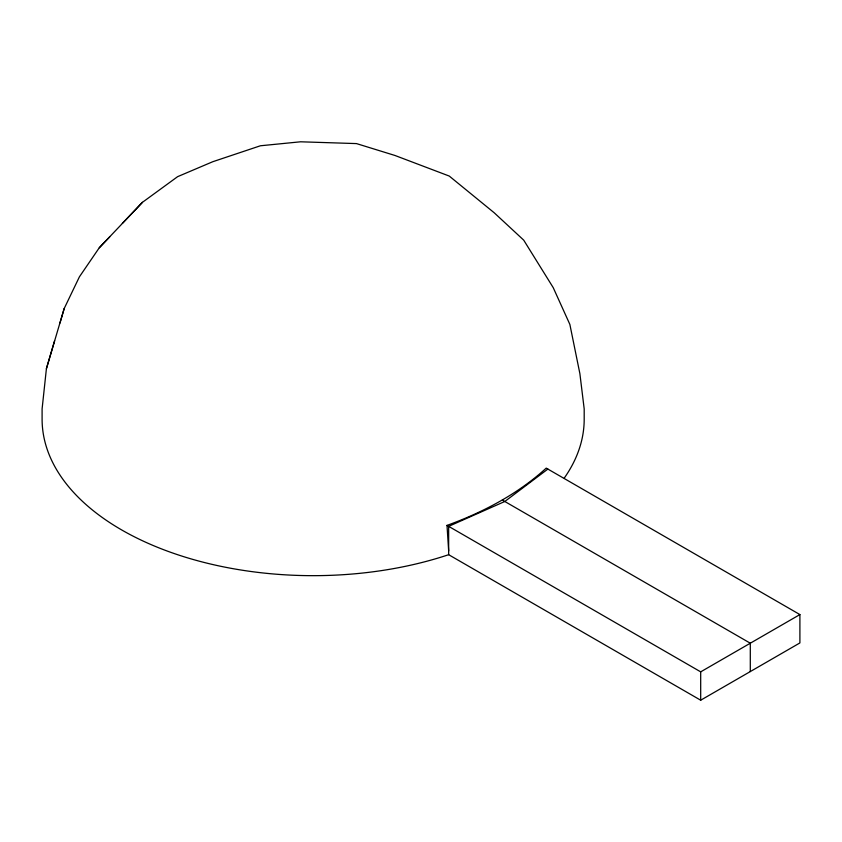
<?xml version="1.0" encoding="UTF-8"?>
<svg xmlns="http://www.w3.org/2000/svg" width="842" height="842" viewBox="0 0 842 842"><rect width="100%" height="100%" fill="white"/><g stroke="black" fill="none" stroke-linecap="round" stroke-linejoin="round"><path stroke-width="1.26" d="M54.614 340.736L46.405 368.691L42.1 408.917L42.1 419.179A271.04 156.486 0 0 0 448.66 554.699L700.691 700.207L799.9 642.93L799.9 614.576L546.216 468.12C517.988 493.949 482.866 512.41 447.007 525.397L448.66 550.942M59.971 323.023L64.192 308.53L79.411 276.829L99.261 247.79L142.466 202.312L177.62 176.662L212.784 161.717L260.431 145.771L300.594 141.793L356.482 143.593L394.972 155.475L449.239 176.052L494.18 212.752L523.724 240.159L553.226 287.648L569.866 324.423L579.885 373.659L584.19 408.917L584.19 419.179A271.04 156.486 0 0 1 564.308 478.003M46.405 368.691L64.192 308.53M122.364 223.393L142.466 202.312M99.261 247.79L109.702 236.897M547.868 469.078L504.8 501.485L448.66 526.355L448.66 554.699M447.007 525.397L700.691 671.853L799.9 614.576M502.327 500.053L750.296 643.214L750.296 671.569M700.691 671.853L700.691 700.207"/></g></svg>
